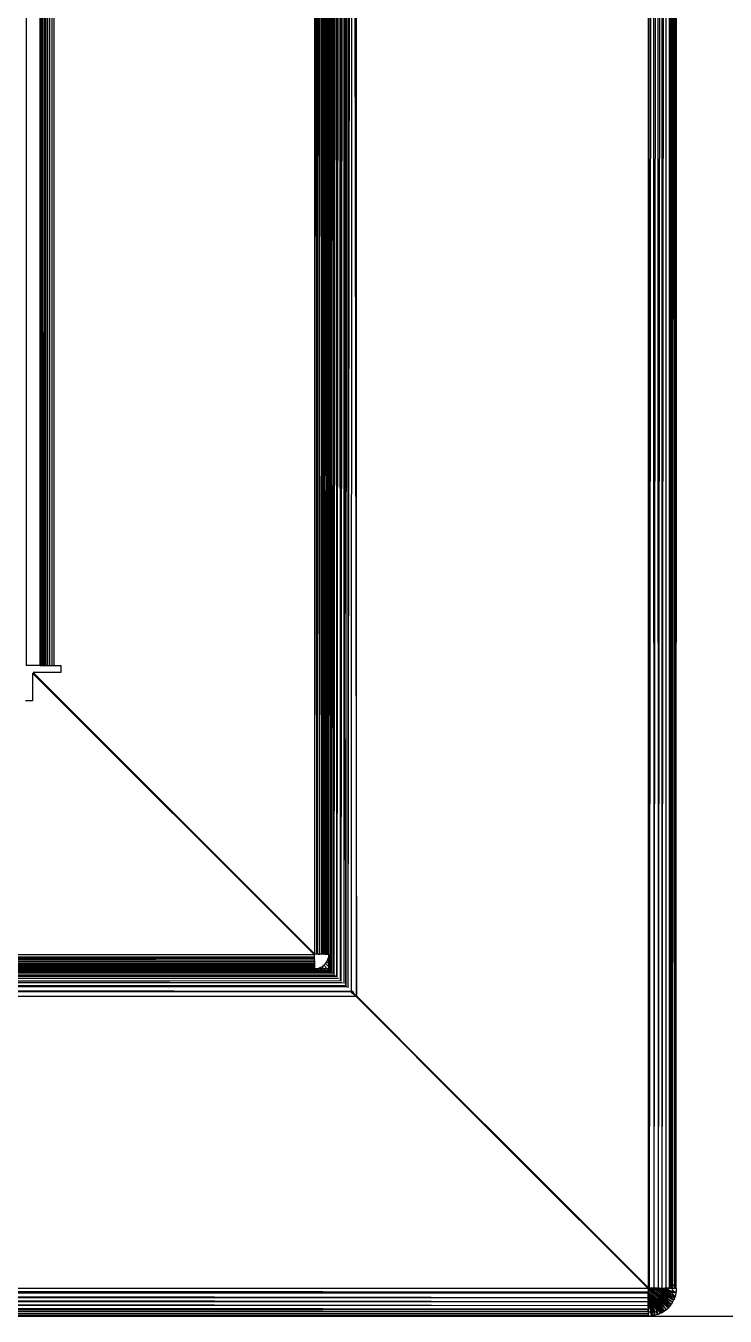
# Model space of a CAD drawing. Header units: inches. Extents: x 12 to 4609, y 5 to 3256.
# Drawn here: x 1597.1 to 1697.2, y 1641.8 to 1826.6 of the extents above; entities that cross this region are included whole.
import ezdxf

# ---------------------------------------------------------------- set-up
doc = ezdxf.new("R2010")
doc.units = ezdxf.units.IN
doc.header["$MEASUREMENT"] = 0

msp = doc.modelspace()

# ---------------------------------------------------------------- linework, layer by layer
for p, q in [((1597.09, 2141.81), (1597.09, 1734.98)), ((1599.12, 1734.98), (1599.09, 2141.81)), ((1599.19, 2141.81), (1599.19, 1734.98)), ((1640.58, 2141.81), (1640.36, 1693.62)), ((1640.58, 2141.81), (1640.57, 1691.34)), ((1640.82, 2141.81), (1640.57, 1691.34)), ((1640.82, 2141.81), (1640.66, 1691.34)), ((1640.82, 2141.81), (1640.7, 1691.3)), ((1640.82, 2141.81), (1640.83, 1691.07)), ((1641.15, 2141.81), (1640.83, 1691.07)), ((1641.15, 2141.81), (1641.06, 1690.94)), ((1641.16, 1690.85), (1641.15, 2141.81)), ((1641.56, 2141.81), (1641.16, 1690.85)), ((1641.56, 2141.81), (1641.53, 1690.48)), ((1641.56, 2141.81), (1641.56, 1690.45)), ((1642.03, 2141.81), (1641.56, 1690.45)), ((1642.03, 2141.81), (1641.6, 1690.4)), ((1642.03, 2141.81), (1642.04, 1689.96)), ((1642.57, 2141.81), (1642.04, 1689.96)), ((1642.57, 2141.81), (1642.16, 1689.84)), ((1642.57, 2141.81), (1642.58, 1689.43)), ((1643.15, 2141.81), (1642.58, 1689.43)), ((1643.15, 2141.81), (1642.84, 1689.16)), ((1642.92, 1689.08), (1643.15, 2141.81)), ((1643.15, 2141.81), (1643.15, 1688.85)), ((1643.76, 2141.81), (1643.15, 1688.85)), ((1643.76, 2141.81), (1643.63, 1688.36)), ((1643.76, 2141.81), (1644.38, 1687.69)), ((1644.38, 1687.69), (1644.38, 2141.81)), ((1599.3, 2139.81), (1599.27, 1734.98)), ((1599.3, 2139.81), (1599.31, 1734.98)), ((1599.46, 2139.81), (1599.47, 1734.98)), ((1599.68, 2139.81), (1599.68, 1734.98)), ((1599.85, 2139.81), (1599.85, 1734.98)), ((1599.91, 2139.81), (1599.91, 1734.98)), ((1600.18, 2139.81), (1600.18, 1734.98)), ((1600.47, 2139.81), (1600.47, 1734.98)), ((1600.78, 2139.81), (1600.78, 1734.98)), ((1601.09, 2139.81), (1601.09, 1734.98)), ((1638.43, 1693.65), (1638.43, 2137.81)), ((1638.43, 2137.81), (1638.68, 1693.65)), ((1638.75, 2137.81), (1638.68, 1693.65)), ((1638.75, 2137.81), (1638.77, 1693.64)), ((1639.07, 2137.81), (1638.83, 1785.29)), ((1639.09, 1693.64), (1639.07, 2137.81)), ((1639.09, 1693.64), (1639.37, 2137.81)), ((1639.37, 2137.81), (1639.37, 1693.63)), ((1639.37, 1693.63), (1639.65, 2137.81)), ((1640.25, 2137.81), (1640.26, 1736.37)), ((1686.21, 1645.86), (1686.21, 2137.81)), ((1686.36, 1645.86), (1686.21, 2137.81)), ((1686.36, 1645.86), (1686.87, 2137.81)), ((1687.03, 1645.86), (1686.87, 2137.81)), ((1687.03, 1645.86), (1687.51, 2137.81)), ((1687.51, 2137.81), (1687.59, 1645.85)), ((1688.12, 2137.81), (1687.59, 1645.85)), ((1688.19, 1645.84), (1688.12, 2137.81)), ((1688.19, 1645.84), (1688.67, 2137.81)), ((1688.67, 2137.81), (1688.67, 1645.84)), ((1689.16, 2137.81), (1689.35, 1645.83)), ((1689.16, 2137.81), (1689.16, 1645.83)), ((1689.56, 2137.81), (1689.35, 1645.83)), ((1689.56, 2137.81), (1689.55, 1646.44)), ((1689.63, 1646.35), (1689.56, 2137.81)), ((1689.63, 1646.35), (1689.88, 2137.81)), ((1689.88, 2137.81), (1689.87, 1646.12)), ((1690.03, 1645.96), (1689.88, 2137.81)), ((1690.03, 1645.96), (1690.09, 2137.81)), ((1690.09, 2137.81), (1690.14, 1645.85)), ((1690.09, 1645.91), (1690.09, 2137.81)), ((1690.2, 2137.81), (1690.14, 1645.85)), ((1690.19, 1645.8), (1690.2, 2137.81)), ((1639.59, 1693.63), (1639.64, 2081.26)), ((1639.64, 2081.26), (1639.67, 1693.62)), ((1639.9, 1693.63), (1639.89, 2010.43)), ((1640.34, 1949.65), (1640.26, 1736.37)), ((1640.36, 1693.62), (1640.34, 1949.65)), ((1639.9, 1693.63), (1640, 1929.12)), ((1640.1, 1861.16), (1640.09, 1693.63)), ((1639.74, 1843.69), (1639.67, 1693.62)), ((1639.76, 1693.63), (1639.74, 1843.69)), ((1640.36, 1693.62), (1640.38, 1830.12)), ((1640.09, 1693.63), (1640.14, 1826.47)), ((1640.14, 1826.47), (1640.14, 1826.72)), ((1640.26, 1736.37), (1640.14, 1826.47)), ((1638.79, 1819.86), (1638.83, 1785.29)), ((1640.32, 1805), (1640.31, 1702.24)), ((1638.83, 1785.29), (1638.77, 1693.64)), ((1640.26, 1736.37), (1640.27, 1693.63)), ((1599.12, 1734.98), (1597.09, 1734.98)), ((1598.02, 1733.91), (1598.02, 1729.91)), ((1638.35, 1693.58), (1598.02, 1733.91)), ((1602.09, 1733.98), (1598.09, 1733.98)), ((1598.09, 1733.98), (1638.43, 1693.65)), ((1599.12, 1734.98), (1599.19, 1734.98)), ((1599.19, 1734.98), (1599.27, 1734.98)), ((1599.27, 1734.98), (1599.31, 1734.98)), ((1599.31, 1734.98), (1599.47, 1734.98)), ((1599.47, 1734.98), (1599.68, 1734.98)), ((1599.68, 1734.98), (1599.85, 1734.98)), ((1599.85, 1734.98), (1599.91, 1734.98)), ((1599.91, 1734.98), (1600.18, 1734.98)), ((1600.18, 1734.98), (1600.47, 1734.98)), ((1600.47, 1734.98), (1600.78, 1734.98)), ((1600.78, 1734.98), (1601.09, 1734.98)), ((1601.09, 1734.98), (1602.09, 1734.98)), ((1602.09, 1734.98), (1602.09, 1733.98)), ((1598.02, 1729.91), (1597.02, 1729.91)), ((1640.32, 1693.63), (1640.31, 1702.24)), ((1194.19, 1693.58), (1638.35, 1693.58)), ((1194.19, 1693.58), (1638.36, 1693.28)), ((1194.19, 1693.58), (1638.36, 1693.25)), ((1638.36, 1692.92), (1194.19, 1692.92)), ((1492.82, 1692.71), (1638.37, 1692.61)), ((1496.67, 1693.25), (1638.36, 1693.1)), ((1496.67, 1693.25), (1638.36, 1693.25)), ((1638.36, 1692.92), (1506.44, 1692.73)), ((1638.38, 1692.65), (1506.44, 1692.73)), ((1523.18, 1693.05), (1638.36, 1693.1)), ((1638.36, 1692.98), (1523.18, 1693.05)), ((1570.69, 1692.97), (1638.36, 1692.98)), ((1638.36, 1692.92), (1570.69, 1692.97)), ((1638.35, 1693.58), (1638.36, 1693.28)), ((1638.36, 1693.28), (1638.36, 1693.25)), ((1638.36, 1693.25), (1638.36, 1693.1)), ((1638.36, 1693.1), (1638.36, 1692.98)), ((1638.36, 1692.98), (1638.36, 1692.92)), ((1638.36, 1692.92), (1638.37, 1692.86)), ((1638.36, 1692.92), (1638.36, 1692.83)), ((1638.37, 1692.86), (1638.36, 1692.83)), ((1638.36, 1692.83), (1638.36, 1692.79)), ((1638.36, 1692.79), (1638.38, 1692.65)), ((1638.37, 1692.61), (1638.38, 1692.65)), ((1638.68, 1693.65), (1638.43, 1693.65)), ((1638.77, 1693.64), (1638.68, 1693.65)), ((1638.92, 1693.64), (1638.77, 1693.64)), ((1638.92, 1693.64), (1639.09, 1693.64)), ((1639.16, 1693.63), (1639.09, 1693.64)), ((1639.37, 1693.63), (1639.16, 1693.63)), ((1639.59, 1693.63), (1639.37, 1693.63)), ((1639.67, 1693.62), (1639.59, 1693.63)), ((1639.72, 1693.63), (1639.67, 1693.62)), ((1639.76, 1693.63), (1639.72, 1693.63)), ((1639.9, 1693.63), (1639.76, 1693.63)), ((1639.95, 1693.61), (1639.9, 1693.63)), ((1640.09, 1693.6), (1639.95, 1693.61)), ((1640.09, 1693.63), (1640.09, 1693.6)), ((1640.22, 1693.6), (1640.09, 1693.6)), ((1640.16, 1692.57), (1640.31, 1692.89)), ((1640.27, 1693.63), (1640.22, 1693.6)), ((1640.27, 1693.6), (1640.22, 1693.6)), ((1640.27, 1693.63), (1640.27, 1693.6)), ((1640.31, 1693.6), (1640.27, 1693.6)), ((1640.36, 1693.62), (1640.31, 1693.6)), ((1640.37, 1693.6), (1640.31, 1693.6)), ((1640.31, 1692.89), (1640.38, 1693.16)), ((1640.31, 1692.89), (1640.38, 1692.81)), ((1640.36, 1693.62), (1640.32, 1693.63)), ((1640.37, 1693.6), (1640.36, 1693.62)), ((1640.37, 1693.6), (1640.38, 1693.16)), ((1640.38, 1693.16), (1640.38, 1692.81)), ((1640.38, 1692.81), (1640.38, 1692.35)), ((1194.19, 1691.08), (1641.33, 1690.67)), ((1244.21, 1692.36), (1638.39, 1692.37)), ((1638.37, 1692.11), (1244.21, 1692.36)), ((1246.03, 1691.75), (1638.38, 1691.76)), ((1638.39, 1691.07), (1280.72, 1691.08)), ((1280.72, 1691.08), (1638.39, 1690.95)), ((1328.02, 1691.86), (1638.38, 1691.76)), ((1638.37, 1691.92), (1364.03, 1691.91)), ((1365.71, 1692.53), (1638.39, 1692.37)), ((1370.54, 1692.3), (1638.37, 1692.34)), ((1381.64, 1691.36), (1638.38, 1691.34)), ((1381.64, 1691.36), (1638.43, 1691.3)), ((1638.38, 1691.73), (1395.25, 1691.7)), ((1427.98, 1692.62), (1638.37, 1692.61)), ((1433.86, 1692.01), (1638.37, 1691.92)), ((1638.37, 1692.28), (1445.79, 1692.28)), ((1638.38, 1691.68), (1475.75, 1691.68)), ((1606.09, 1691.64), (1475.75, 1691.68)), ((1638.38, 1691.55), (1482.37, 1691.49)), ((1638.4, 1692.07), (1490.55, 1692.08)), ((1638.37, 1692.11), (1510.88, 1692.11)), ((1513.95, 1691.16), (1638.39, 1691.17)), ((1638.39, 1691.07), (1513.95, 1691.16)), ((1542.5, 1691.56), (1638.38, 1691.55)), ((1567.65, 1691.59), (1606.09, 1691.64)), ((1638.38, 1691.59), (1567.65, 1691.59)), ((1638.37, 1692.28), (1605.72, 1692.24)), ((1611.37, 1691.65), (1606.09, 1691.64)), ((1638.38, 1691.68), (1611.37, 1691.65)), ((1638.38, 1691.64), (1611.37, 1691.65)), ((1638.37, 1692.61), (1638.38, 1692.42)), ((1638.38, 1692.42), (1638.37, 1692.4)), ((1638.37, 1692.4), (1638.37, 1692.34)), ((1638.37, 1692.34), (1638.39, 1692.37)), ((1638.37, 1692.34), (1638.37, 1692.28)), ((1638.37, 1692.28), (1638.37, 1692.11)), ((1638.37, 1692.11), (1638.4, 1692.07)), ((1638.4, 1692.07), (1638.37, 1691.92)), ((1638.37, 1691.92), (1638.38, 1691.76)), ((1638.37, 1691.92), (1638.4, 1691.92)), ((1638.38, 1692.42), (1638.39, 1692.37)), ((1638.41, 1691.79), (1638.38, 1691.73)), ((1638.41, 1691.79), (1638.38, 1691.76)), ((1638.38, 1691.76), (1638.38, 1691.73)), ((1638.38, 1691.76), (1638.41, 1691.76)), ((1638.41, 1691.76), (1638.38, 1691.73)), ((1638.38, 1691.73), (1638.38, 1691.68)), ((1638.41, 1691.7), (1638.38, 1691.64)), ((1638.38, 1691.68), (1638.38, 1691.64)), ((1638.38, 1691.64), (1638.38, 1691.59)), ((1638.42, 1691.64), (1638.38, 1691.64)), ((1638.38, 1691.64), (1638.39, 1691.62)), ((1638.38, 1691.59), (1638.38, 1691.55)), ((1638.43, 1691.59), (1638.38, 1691.59)), ((1638.38, 1691.55), (1638.38, 1691.34)), ((1638.43, 1691.55), (1638.38, 1691.55)), ((1638.38, 1691.34), (1638.43, 1691.34)), ((1638.39, 1691.17), (1638.38, 1691.34)), ((1638.39, 1691.62), (1638.42, 1691.64)), ((1638.39, 1691.17), (1638.39, 1691.07)), ((1638.39, 1691.07), (1638.39, 1690.95)), ((1638.43, 1691.07), (1638.39, 1691.07)), ((1638.43, 1690.95), (1638.39, 1690.95)), ((1638.4, 1692.07), (1638.4, 1691.92)), ((1638.4, 1691.92), (1638.41, 1691.79)), ((1638.41, 1691.79), (1638.41, 1691.76)), ((1638.41, 1691.76), (1638.41, 1691.7)), ((1638.41, 1691.7), (1638.42, 1691.64)), ((1638.42, 1691.64), (1638.43, 1691.59)), ((1638.42, 1691.64), (1638.77, 1691.62)), ((1638.43, 1691.59), (1638.77, 1691.62)), ((1638.46, 1691.55), (1638.43, 1691.59)), ((1638.43, 1691.55), (1638.43, 1691.59)), ((1638.43, 1691.34), (1638.43, 1691.55)), ((1638.46, 1691.55), (1638.43, 1691.55)), ((1638.43, 1691.3), (1638.43, 1691.34)), ((1638.43, 1691.34), (1638.67, 1691.34)), ((1638.43, 1691.07), (1638.43, 1691.3)), ((1638.43, 1691.3), (1638.71, 1691.3)), ((1638.43, 1690.95), (1638.43, 1691.07)), ((1638.94, 1691.07), (1638.43, 1691.07)), ((1639.07, 1690.95), (1638.43, 1690.95)), ((1638.67, 1691.34), (1638.46, 1691.55)), ((1638.84, 1691.55), (1638.46, 1691.55)), ((1638.71, 1691.3), (1638.67, 1691.34)), ((1638.67, 1691.34), (1639.05, 1691.34)), ((1638.94, 1691.07), (1638.71, 1691.3)), ((1638.71, 1691.3), (1639.08, 1691.3)), ((1638.77, 1691.62), (1639.11, 1691.7)), ((1638.77, 1691.62), (1638.84, 1691.55)), ((1638.77, 1691.62), (1639.19, 1691.62)), ((1638.84, 1691.55), (1639.05, 1691.34)), ((1639.26, 1691.55), (1638.84, 1691.55)), ((1639.07, 1690.95), (1638.94, 1691.07)), ((1639.32, 1691.07), (1638.94, 1691.07)), ((1639.05, 1691.34), (1639.08, 1691.3)), ((1639.05, 1691.34), (1639.47, 1691.34)), ((1639.44, 1690.95), (1639.07, 1690.95)), ((1639.08, 1691.3), (1639.32, 1691.07)), ((1639.08, 1691.3), (1639.51, 1691.3)), ((1639.11, 1691.7), (1639.42, 1691.85)), ((1639.11, 1691.7), (1639.19, 1691.62)), ((1639.19, 1691.62), (1639.26, 1691.55)), ((1639.19, 1691.62), (1639.65, 1691.62)), ((1639.26, 1691.55), (1639.47, 1691.34)), ((1639.73, 1691.55), (1639.26, 1691.55)), ((1639.32, 1691.07), (1639.44, 1690.95)), ((1639.74, 1691.07), (1639.32, 1691.07)), ((1639.42, 1691.85), (1639.71, 1692.05)), ((1639.42, 1691.85), (1639.65, 1691.62)), ((1639.86, 1690.95), (1639.44, 1690.95)), ((1639.47, 1691.34), (1639.51, 1691.3)), ((1639.47, 1691.34), (1639.93, 1691.34)), ((1639.51, 1691.3), (1639.74, 1691.07)), ((1639.51, 1691.3), (1639.97, 1691.3)), ((1639.65, 1691.62), (1639.73, 1691.55)), ((1639.65, 1691.62), (1640.14, 1691.62)), ((1639.71, 1692.05), (1639.96, 1692.29)), ((1640.14, 1691.62), (1639.71, 1692.05)), ((1639.73, 1691.55), (1639.93, 1691.34)), ((1640.21, 1691.55), (1639.73, 1691.55)), ((1639.74, 1691.07), (1639.86, 1690.95)), ((1640.2, 1691.07), (1639.74, 1691.07)), ((1640.33, 1690.94), (1639.86, 1690.95)), ((1639.93, 1691.34), (1639.97, 1691.3)), ((1639.93, 1691.34), (1640.32, 1691.34)), ((1639.96, 1692.29), (1640.16, 1692.57)), ((1639.96, 1692.29), (1640.38, 1691.86)), ((1639.97, 1691.3), (1640.2, 1691.07)), ((1639.97, 1691.3), (1640.32, 1691.3)), ((1640.21, 1691.55), (1640.14, 1691.62)), ((1640.14, 1691.62), (1640.31, 1691.62)), ((1640.16, 1692.57), (1640.38, 1692.35)), ((1640.2, 1691.07), (1640.33, 1690.94)), ((1640.32, 1691.07), (1640.2, 1691.07)), ((1640.32, 1691.44), (1640.21, 1691.55)), ((1640.31, 1691.55), (1640.21, 1691.55)), ((1640.4, 1691.61), (1640.31, 1691.62)), ((1640.31, 1691.62), (1640.31, 1691.55)), ((1640.31, 1691.55), (1640.32, 1691.44)), ((1640.4, 1691.55), (1640.31, 1691.55)), ((1640.32, 1691.44), (1640.32, 1691.34)), ((1640.42, 1691.34), (1640.32, 1691.44)), ((1640.32, 1691.34), (1640.32, 1691.3)), ((1640.32, 1691.3), (1640.42, 1691.34)), ((1640.32, 1691.34), (1640.42, 1691.34)), ((1640.32, 1691.3), (1640.32, 1691.07)), ((1640.32, 1691.07), (1640.33, 1690.94)), ((1640.52, 1691.07), (1640.32, 1691.07)), ((1640.46, 1690.94), (1640.33, 1690.94)), ((1640.38, 1692.35), (1640.38, 1691.86)), ((1640.38, 1691.86), (1640.38, 1691.69)), ((1640.38, 1691.69), (1640.4, 1691.61)), ((1640.4, 1691.61), (1640.4, 1691.55)), ((1640.4, 1691.55), (1640.42, 1691.34)), ((1640.46, 1691.55), (1640.4, 1691.55)), ((1640.42, 1691.34), (1640.44, 1691.32)), ((1640.44, 1691.32), (1640.57, 1691.34)), ((1640.44, 1691.32), (1640.57, 1691.3)), ((1640.45, 1691.23), (1640.44, 1691.32)), ((1640.45, 1691.23), (1640.52, 1691.07)), ((1640.52, 1691.07), (1640.46, 1690.94)), ((1640.57, 1690.94), (1640.46, 1690.94)), ((1640.52, 1691.07), (1640.57, 1690.94)), ((1640.57, 1691.07), (1640.52, 1691.07)), ((1640.57, 1691.34), (1640.57, 1691.3)), ((1640.57, 1691.34), (1640.66, 1691.34)), ((1640.57, 1691.3), (1640.57, 1691.07)), ((1640.57, 1691.3), (1640.65, 1691.3)), ((1640.57, 1691.07), (1640.57, 1690.94)), ((1640.65, 1691.07), (1640.57, 1691.07)), ((1640.65, 1690.94), (1640.57, 1690.94)), ((1640.66, 1691.34), (1640.65, 1691.3)), ((1640.65, 1691.3), (1640.65, 1691.07)), ((1640.65, 1691.3), (1640.7, 1691.3)), ((1640.65, 1691.07), (1640.65, 1690.94)), ((1640.69, 1691.07), (1640.65, 1691.07)), ((1640.69, 1690.94), (1640.65, 1690.94)), ((1640.7, 1691.3), (1640.69, 1691.07)), ((1640.69, 1691.07), (1640.69, 1690.94)), ((1640.83, 1691.07), (1640.69, 1691.07)), ((1640.83, 1690.94), (1640.69, 1690.94)), ((1640.83, 1691.07), (1640.83, 1690.94)), ((1640.91, 1691.07), (1640.83, 1691.07)), ((1641.06, 1690.94), (1640.83, 1690.94)), ((1641.6, 1690.4), (1190.19, 1690.68)), ((1190.19, 1690.68), (1641.53, 1690.48)), ((1190.19, 1690.68), (1641.33, 1690.67)), ((1641.82, 1690.18), (1190.19, 1690.68)), ((1641.82, 1690.18), (1190.19, 1690.19)), ((1190.19, 1690.19), (1642.39, 1689.61)), ((1190.19, 1690.19), (1642.16, 1689.84)), ((1190.19, 1689.62), (1642.84, 1689.16)), ((1190.19, 1689.62), (1642.39, 1689.61)), ((1643.02, 1688.99), (1190.19, 1689.62)), ((1642.92, 1689.08), (1190.19, 1689.62)), ((1643.02, 1688.99), (1190.19, 1688.99)), ((1190.19, 1688.99), (1643.63, 1688.31)), ((1190.19, 1688.99), (1643.63, 1688.36)), ((1642.16, 1689.84), (1642.19, 1689.82)), ((1642.92, 1689.08), (1642.94, 1689.07)), ((1190.19, 1688.31), (1644.31, 1687.62)), ((1190.19, 1688.31), (1643.63, 1688.31)), ((1190.19, 1687.62), (1644.31, 1687.62)), ((1643.63, 1688.36), (1643.69, 1688.34)), ((1643.63, 1688.36), (1643.63, 1688.31)), ((1643.63, 1688.31), (1643.72, 1688.31)), ((1643.63, 1688.31), (1643.63, 1688.17)), ((1643.63, 1688.17), (1643.76, 1688.09)), ((1643.69, 1688.34), (1643.85, 1688.34)), ((1643.72, 1688.31), (1643.87, 1688.31)), ((1643.76, 1688.09), (1644.17, 1687.84)), ((1643.87, 1688.31), (1643.85, 1688.34)), ((1644.17, 1687.84), (1643.87, 1688.31)), ((1644.21, 1687.8), (1644.17, 1687.84)), ((1644.19, 1687.82), (1644.21, 1687.8)), ((1644.31, 1687.62), (1644.21, 1687.8)), ((1644.21, 1687.8), (1644.38, 1687.69)), ((1644.31, 1687.62), (1661.65, 1670.28)), ((1656.93, 1675.15), (1644.38, 1687.69)), ((1664.68, 1667.31), (1656.93, 1675.15)), ((1668.61, 1663.47), (1656.93, 1675.15)), ((1664.68, 1667.31), (1661.65, 1670.28)), ((1661.65, 1670.28), (1670.67, 1661.26)), ((1668.61, 1663.47), (1664.68, 1667.31)), ((1670.67, 1661.26), (1664.68, 1667.31)), ((1673.88, 1658.19), (1668.61, 1663.47)), ((1670.67, 1661.26), (1682.11, 1649.82)), ((1673.88, 1658.19), (1687.63, 1644.38)), ((1686.21, 1645.86), (1673.88, 1658.19)), ((1687.63, 1644.38), (1682.11, 1649.82)), ((1682.11, 1649.82), (1686.14, 1645.79)), ((1689.55, 1646.44), (1689.55, 1645.82)), ((1689.63, 1646.35), (1689.55, 1646.44)), ((1686.14, 1645.79), (1194.19, 1645.79)), ((1194.19, 1645.79), (1686.14, 1645.28)), ((1194.19, 1645.13), (1686.14, 1645.28)), ((1686.15, 1645.1), (1194.19, 1645.13)), ((1194.19, 1645.13), (1686.15, 1644.49)), ((1686.14, 1645.62), (1686.14, 1645.79)), ((1687.5, 1644.26), (1686.14, 1645.62)), ((1686.14, 1645.62), (1686.14, 1645.54)), ((1686.14, 1645.54), (1686.15, 1645.45)), ((1686.15, 1645.36), (1686.14, 1645.28)), ((1686.15, 1645.1), (1686.14, 1645.28)), ((1686.15, 1645.45), (1686.15, 1645.36)), ((1686.15, 1645.36), (1687.36, 1644.16)), ((1687.21, 1644.06), (1686.15, 1645.1)), ((1686.15, 1645.06), (1686.15, 1645.1)), ((1686.15, 1645.01), (1686.15, 1645.06)), ((1686.15, 1644.9), (1686.15, 1645.01)), ((1686.15, 1644.9), (1687.06, 1643.98)), ((1686.15, 1644.85), (1686.15, 1644.9)), ((1686.15, 1644.8), (1686.15, 1644.85)), ((1686.15, 1644.85), (1687.06, 1643.98)), ((1686.15, 1644.77), (1686.15, 1644.8)), ((1686.15, 1644.66), (1686.15, 1644.77)), ((1686.17, 1644.63), (1686.15, 1644.66)), ((1686.17, 1644.55), (1686.17, 1644.63)), ((1686.9, 1643.92), (1686.17, 1644.63)), ((1686.21, 1645.86), (1686.29, 1645.86)), ((1686.29, 1645.86), (1686.36, 1645.86)), ((1686.4, 1645.86), (1686.36, 1645.86)), ((1687.74, 1644.51), (1686.4, 1645.86)), ((1686.4, 1645.86), (1686.54, 1645.86)), ((1686.54, 1645.86), (1686.58, 1645.86)), ((1686.58, 1645.86), (1686.64, 1645.86)), ((1687.47, 1645.02), (1686.58, 1645.86)), ((1686.64, 1645.86), (1687.47, 1645.02)), ((1686.64, 1645.86), (1686.73, 1645.86)), ((1686.73, 1645.86), (1686.86, 1645.86)), ((1686.86, 1645.86), (1686.9, 1645.85)), ((1686.9, 1645.85), (1687.03, 1645.86)), ((1686.9, 1645.85), (1687.94, 1644.79)), ((1687.03, 1645.86), (1687.1, 1645.86)), ((1687.1, 1645.86), (1687.15, 1645.85)), ((1688.02, 1644.95), (1687.1, 1645.86)), ((1687.15, 1645.85), (1687.19, 1645.85)), ((1688.02, 1644.95), (1687.15, 1645.85)), ((1687.19, 1645.85), (1687.22, 1645.85)), ((1687.19, 1645.85), (1687.25, 1645.85)), ((1687.22, 1645.85), (1687.25, 1645.85)), ((1687.25, 1645.85), (1687.28, 1645.85)), ((1687.25, 1645.85), (1688.04, 1645)), ((1687.28, 1645.85), (1687.34, 1645.85)), ((1687.34, 1645.85), (1688.09, 1645.11)), ((1687.34, 1645.85), (1687.44, 1645.84)), ((1687.44, 1645.84), (1687.51, 1645.85)), ((1687.47, 1645.02), (1687.85, 1644.65)), ((1687.51, 1645.85), (1687.59, 1645.85)), ((1687.59, 1645.85), (1687.62, 1645.84)), ((1687.59, 1645.85), (1687.66, 1645.84)), ((1687.62, 1645.84), (1687.68, 1645.83)), ((1687.62, 1645.84), (1687.66, 1645.84)), ((1687.66, 1645.84), (1687.68, 1645.83)), ((1687.68, 1645.83), (1687.73, 1645.84)), ((1687.68, 1645.83), (1688.15, 1645.32)), ((1688.14, 1645.27), (1687.68, 1645.83)), ((1687.73, 1645.84), (1687.77, 1645.85)), ((1687.73, 1645.84), (1687.8, 1645.85)), ((1687.82, 1644.61), (1687.74, 1644.51)), ((1687.8, 1645.85), (1687.77, 1645.85)), ((1687.77, 1645.85), (1687.83, 1645.84)), ((1687.8, 1645.85), (1687.83, 1645.84)), ((1687.85, 1644.65), (1687.82, 1644.61)), ((1687.98, 1644.49), (1687.82, 1644.61)), ((1687.83, 1645.84), (1687.89, 1645.82)), ((1688.17, 1645.45), (1687.83, 1645.84)), ((1687.94, 1644.79), (1687.85, 1644.65)), ((1689.42, 1643.43), (1687.85, 1644.65)), ((1687.85, 1644.65), (1687.98, 1644.49)), ((1689.45, 1643.53), (1687.85, 1644.65)), ((1687.89, 1645.82), (1687.92, 1645.82)), ((1687.92, 1645.82), (1687.99, 1645.82)), ((1688.02, 1644.95), (1687.94, 1644.79)), ((1689.45, 1643.53), (1687.94, 1644.79)), ((1688.5, 1644.47), (1687.94, 1644.79)), ((1687.97, 1645.84), (1687.99, 1645.82)), ((1687.99, 1645.82), (1688.2, 1645.62)), ((1687.99, 1645.82), (1688.04, 1645.82)), ((1688.04, 1645), (1688.02, 1644.95)), ((1688.07, 1644.92), (1688.02, 1644.95)), ((1688.04, 1645.82), (1688.12, 1645.84)), ((1688.04, 1645.82), (1688.12, 1645.81)), ((1688.09, 1645.11), (1688.04, 1645)), ((1688.89, 1644.57), (1688.04, 1645)), ((1688.79, 1644.68), (1688.04, 1645)), ((1688.11, 1644.88), (1688.07, 1644.92)), ((1688.12, 1645.22), (1688.09, 1645.11)), ((1688.63, 1644.83), (1688.09, 1645.11)), ((1688.52, 1644.95), (1688.09, 1645.11)), ((1689.66, 1643.8), (1688.11, 1644.88)), ((1688.5, 1644.47), (1688.11, 1644.88)), ((1688.96, 1644.51), (1688.11, 1644.88)), ((1688.12, 1645.84), (1688.19, 1645.84)), ((1688.12, 1645.81), (1688.18, 1645.8)), ((1688.14, 1645.27), (1688.12, 1645.22)), ((1688.3, 1645.16), (1688.12, 1645.22)), ((1688.15, 1645.32), (1688.14, 1645.27)), ((1688.22, 1645.25), (1688.14, 1645.27)), ((1688.15, 1645.84), (1688.2, 1645.79)), ((1688.17, 1645.45), (1688.15, 1645.32)), ((1688.15, 1645.32), (1688.22, 1645.25)), ((1688.2, 1645.62), (1688.17, 1645.45)), ((1688.17, 1645.45), (1688.66, 1645.41)), ((1688.97, 1645.1), (1688.17, 1645.45)), ((1688.72, 1645.35), (1688.17, 1645.45)), ((1688.18, 1645.8), (1688.2, 1645.79)), ((1688.19, 1645.84), (1688.25, 1645.84)), ((1688.2, 1645.79), (1688.19, 1645.84)), ((1688.2, 1645.79), (1688.25, 1645.84)), ((1688.2, 1645.79), (1688.2, 1645.62)), ((1688.27, 1645.79), (1688.2, 1645.79)), ((1688.2, 1645.62), (1688.5, 1645.57)), ((1688.22, 1645.84), (1688.27, 1645.79)), ((1689.13, 1644.95), (1688.22, 1645.25)), ((1688.22, 1645.25), (1688.3, 1645.16)), ((1688.25, 1645.84), (1688.52, 1645.84)), ((1688.29, 1645.77), (1688.27, 1645.79)), ((1688.56, 1645.8), (1688.29, 1645.77)), ((1688.29, 1645.77), (1688.5, 1645.57)), ((1688.29, 1645.77), (1688.69, 1645.67)), ((1688.35, 1645.12), (1688.3, 1645.16)), ((1689.17, 1644.9), (1688.3, 1645.16)), ((1689.42, 1644.66), (1688.35, 1645.12)), ((1688.35, 1645.12), (1688.52, 1644.95)), ((1688.5, 1645.57), (1688.86, 1645.51)), ((1688.5, 1645.57), (1688.66, 1645.41)), ((1688.52, 1645.84), (1688.54, 1645.84)), ((1688.52, 1645.84), (1688.56, 1645.8)), ((1689.47, 1644.6), (1688.52, 1644.95)), ((1688.54, 1645.84), (1688.67, 1645.84)), ((1688.54, 1645.84), (1688.56, 1645.8)), ((1688.59, 1645.8), (1688.56, 1645.8)), ((1688.88, 1645.8), (1688.59, 1645.8)), ((1688.59, 1645.8), (1688.69, 1645.67)), ((1688.63, 1644.83), (1688.79, 1644.68)), ((1689.87, 1644.22), (1688.63, 1644.83)), ((1688.66, 1645.41), (1688.98, 1645.38)), ((1688.66, 1645.41), (1688.72, 1645.35)), ((1688.67, 1645.84), (1688.78, 1645.83)), ((1688.69, 1645.67), (1688.73, 1645.66)), ((1689.08, 1645.29), (1688.72, 1645.35)), ((1688.72, 1645.35), (1688.97, 1645.1)), ((1688.73, 1645.66), (1688.86, 1645.51)), ((1688.73, 1645.66), (1689.12, 1645.55)), ((1688.78, 1645.83), (1688.85, 1645.83)), ((1689.87, 1644.22), (1688.79, 1644.68)), ((1688.79, 1644.68), (1688.89, 1644.57)), ((1688.85, 1645.83), (1688.92, 1645.83)), ((1688.85, 1645.83), (1688.88, 1645.8)), ((1688.86, 1645.51), (1688.88, 1645.5)), ((1688.88, 1645.8), (1688.92, 1645.83)), ((1688.88, 1645.8), (1689.12, 1645.55)), ((1689.44, 1645.8), (1688.88, 1645.8)), ((1688.88, 1645.5), (1688.98, 1645.38)), ((1688.88, 1645.5), (1689.23, 1645.44)), ((1688.92, 1645.83), (1688.95, 1645.83)), ((1688.95, 1645.83), (1688.99, 1645.83)), ((1689.5, 1644.87), (1688.97, 1645.1)), ((1688.97, 1645.1), (1689.13, 1644.95)), ((1688.98, 1645.38), (1689.08, 1645.29)), ((1688.98, 1645.38), (1689.32, 1645.35)), ((1688.99, 1645.83), (1689.03, 1645.83)), ((1689.03, 1645.83), (1689.07, 1645.83)), ((1689.16, 1645.83), (1689.07, 1645.83)), ((1689.08, 1645.29), (1689.5, 1644.87)), ((1689.45, 1645.22), (1689.08, 1645.29)), ((1689.12, 1645.55), (1689.23, 1645.44)), ((1689.12, 1645.55), (1689.88, 1645.36)), ((1689.13, 1644.95), (1689.17, 1644.9)), ((1689.58, 1644.8), (1689.13, 1644.95)), ((1689.16, 1645.83), (1689.3, 1645.83)), ((1689.58, 1644.8), (1689.17, 1644.9)), ((1689.17, 1644.9), (1689.42, 1644.66)), ((1689.23, 1645.44), (1689.32, 1645.35)), ((1689.23, 1645.44), (1689.88, 1645.36)), ((1689.3, 1645.83), (1689.35, 1645.83)), ((1689.32, 1645.35), (1689.45, 1645.22)), ((1689.32, 1645.35), (1689.91, 1645.33)), ((1689.35, 1645.83), (1689.41, 1645.82)), ((1689.41, 1645.82), (1689.55, 1645.82)), ((1689.41, 1645.82), (1689.44, 1645.8)), ((1689.95, 1644.43), (1689.42, 1644.66)), ((1689.42, 1644.66), (1689.47, 1644.6)), ((1689.55, 1645.82), (1689.44, 1645.8)), ((1689.44, 1645.8), (1689.88, 1645.36)), ((1689.45, 1645.22), (1690.01, 1644.65)), ((1690.13, 1645.1), (1689.45, 1645.22)), ((1689.95, 1644.43), (1689.47, 1644.6)), ((1690.01, 1644.65), (1689.5, 1644.87)), ((1689.5, 1644.87), (1689.58, 1644.8)), ((1689.55, 1645.82), (1689.63, 1645.82)), ((1689.6, 1644.78), (1689.58, 1644.8)), ((1690.01, 1644.65), (1689.6, 1644.78)), ((1689.6, 1644.78), (1689.95, 1644.43)), ((1689.63, 1645.82), (1689.63, 1646.35)), ((1689.87, 1646.12), (1689.63, 1646.35)), ((1689.63, 1645.82), (1689.87, 1645.82)), ((1689.87, 1646.12), (1689.87, 1645.82)), ((1690.03, 1645.96), (1689.87, 1646.12)), ((1689.87, 1645.82), (1690.03, 1645.81)), ((1689.88, 1645.36), (1689.91, 1645.33)), ((1689.91, 1645.33), (1689.93, 1645.3)), ((1689.93, 1645.3), (1690.13, 1645.1)), ((1689.93, 1645.3), (1690.15, 1645.29)), ((1690.01, 1644.65), (1689.95, 1644.43)), ((1690.13, 1645.1), (1690.01, 1644.65)), ((1690.03, 1645.81), (1690.03, 1645.96)), ((1690.09, 1645.91), (1690.03, 1645.96)), ((1690.03, 1645.81), (1690.09, 1645.81)), ((1690.09, 1645.81), (1690.09, 1645.91)), ((1690.14, 1645.85), (1690.09, 1645.91)), ((1690.09, 1645.81), (1690.14, 1645.8)), ((1690.15, 1645.29), (1690.13, 1645.1)), ((1690.14, 1645.85), (1690.14, 1645.8)), ((1690.19, 1645.8), (1690.14, 1645.85)), ((1690.14, 1645.8), (1690.19, 1645.8)), ((1690.19, 1645.8), (1690.15, 1645.29)), ((1194.19, 1644.49), (1686.15, 1644.49)), ((1194.19, 1644.49), (1686.15, 1644.46)), ((1686.16, 1643.87), (1194.19, 1644.49)), ((1686.16, 1643.87), (1194.19, 1643.89)), ((1686.17, 1643.31), (1194.19, 1643.89)), ((1686.17, 1643.31), (1194.19, 1643.33)), ((1194.19, 1643.33), (1686.17, 1642.84)), ((1194.19, 1642.84), (1686.17, 1642.84)), ((1194.19, 1642.84), (1686.18, 1642.74)), ((1686.18, 1642.44), (1194.19, 1642.84)), ((1686.15, 1644.49), (1686.17, 1644.55)), ((1686.15, 1644.46), (1686.15, 1644.49)), ((1686.17, 1644.43), (1686.15, 1644.49)), ((1686.17, 1644.43), (1686.15, 1644.46)), ((1686.15, 1644.39), (1686.15, 1644.46)), ((1686.15, 1644.39), (1686.17, 1644.43)), ((1686.15, 1644.39), (1686.67, 1643.85)), ((1686.15, 1644.32), (1686.15, 1644.39)), ((1686.18, 1644.26), (1686.15, 1644.32)), ((1686.16, 1644.24), (1686.18, 1644.26)), ((1686.16, 1644.24), (1686.18, 1644.22)), ((1686.18, 1644.12), (1686.16, 1644.06)), ((1686.16, 1644.06), (1686.16, 1644.04)), ((1686.16, 1644.04), (1686.19, 1643.98)), ((1686.16, 1643.98), (1686.16, 1644.04)), ((1686.19, 1643.98), (1686.16, 1643.98)), ((1686.16, 1643.9), (1686.19, 1643.98)), ((1686.16, 1643.9), (1686.16, 1643.98)), ((1686.16, 1643.9), (1686.19, 1643.9)), ((1686.16, 1643.87), (1686.16, 1643.9)), ((1686.16, 1643.87), (1686.2, 1643.84)), ((1686.16, 1643.8), (1686.16, 1643.87)), ((1686.16, 1643.84), (1686.16, 1643.87)), ((1686.16, 1643.84), (1686.2, 1643.84)), ((1686.21, 1643.8), (1686.16, 1643.84)), ((1686.16, 1643.8), (1686.21, 1643.8)), ((1686.17, 1643.51), (1686.16, 1643.8)), ((1686.73, 1643.87), (1686.17, 1644.43)), ((1686.21, 1643.8), (1686.17, 1643.51)), ((1686.17, 1643.46), (1686.17, 1643.51)), ((1686.19, 1643.44), (1686.17, 1643.46)), ((1686.47, 1643.16), (1686.17, 1643.46)), ((1686.17, 1643.36), (1686.19, 1643.44)), ((1686.17, 1643.31), (1686.17, 1643.36)), ((1686.17, 1643.1), (1686.17, 1643.31)), ((1686.17, 1643.07), (1686.17, 1643.1)), ((1686.2, 1642.94), (1686.17, 1643.07)), ((1686.17, 1642.84), (1686.2, 1642.94)), ((1686.18, 1642.74), (1686.17, 1642.84)), ((1686.18, 1644.26), (1686.67, 1643.85)), ((1686.18, 1644.22), (1686.56, 1643.83)), ((1686.18, 1644.12), (1686.18, 1644.22)), ((1686.19, 1643.98), (1686.18, 1644.12)), ((1686.19, 1643.9), (1686.19, 1643.98)), ((1686.19, 1643.98), (1686.38, 1643.81)), ((1686.2, 1643.84), (1686.19, 1643.9)), ((1686.21, 1643.8), (1686.2, 1643.84)), ((1686.38, 1643.81), (1686.21, 1643.8)), ((1686.21, 1642.56), (1686.38, 1643.81)), ((1686.41, 1643.81), (1686.38, 1643.81)), ((1686.47, 1643.16), (1686.38, 1643.81)), ((1686.56, 1643.83), (1686.41, 1643.81)), ((1686.41, 1643.81), (1686.57, 1643.66)), ((1686.47, 1643.16), (1686.59, 1643.04)), ((1686.6, 1642.17), (1686.47, 1643.16)), ((1686.67, 1643.85), (1686.56, 1643.83)), ((1686.57, 1643.66), (1686.56, 1643.83)), ((1686.9, 1641.87), (1686.57, 1643.66)), ((1686.59, 1643.04), (1686.57, 1643.66)), ((1686.63, 1642.14), (1686.59, 1643.04)), ((1686.73, 1643.87), (1686.67, 1643.85)), ((1686.71, 1643.51), (1686.67, 1643.85)), ((1686.77, 1643.46), (1686.67, 1643.85)), ((1686.67, 1643.85), (1686.74, 1643.8)), ((1686.79, 1642.84), (1686.71, 1643.51)), ((1686.71, 1643.51), (1686.77, 1643.46)), ((1686.9, 1643.92), (1686.73, 1643.87)), ((1686.74, 1643.8), (1686.73, 1643.87)), ((1686.75, 1643.77), (1686.74, 1643.8)), ((1686.83, 1643.4), (1686.75, 1643.77)), ((1686.75, 1643.77), (1686.93, 1643.61)), ((1686.95, 1642.67), (1686.77, 1643.46)), ((1686.77, 1643.46), (1686.83, 1643.4)), ((1686.79, 1642.84), (1686.95, 1642.67)), ((1686.9, 1641.87), (1686.79, 1642.84)), ((1686.95, 1642.67), (1686.83, 1643.4)), ((1686.83, 1643.4), (1686.97, 1643.25)), ((1687.06, 1643.98), (1686.9, 1643.92)), ((1687.05, 1643.49), (1686.9, 1643.92)), ((1686.93, 1643.61), (1686.9, 1643.92)), ((1686.94, 1643.59), (1686.93, 1643.61)), ((1686.97, 1643.25), (1686.94, 1643.59)), ((1686.94, 1643.59), (1687.05, 1643.49)), ((1687.05, 1642.57), (1686.97, 1643.25)), ((1686.97, 1643.25), (1687.23, 1643)), ((1687.06, 1643.46), (1687.05, 1643.49)), ((1687.11, 1644.01), (1687.06, 1643.98)), ((1687.07, 1643.94), (1687.06, 1643.98)), ((1687.23, 1643), (1687.06, 1643.46)), ((1687.06, 1643.46), (1687.24, 1643.31)), ((1687.24, 1643.31), (1687.07, 1643.94)), ((1687.49, 1643.06), (1687.07, 1643.94)), ((1687.07, 1643.94), (1687.18, 1643.86)), ((1687.21, 1644.06), (1687.11, 1644.01)), ((1687.18, 1643.86), (1687.11, 1644.01)), ((1687.19, 1643.82), (1687.18, 1643.86)), ((1687.22, 1643.79), (1687.19, 1643.82)), ((1687.31, 1644.13), (1687.21, 1644.06)), ((1687.54, 1643.5), (1687.21, 1644.06)), ((1687.39, 1643.64), (1687.21, 1644.06)), ((1687.71, 1642.83), (1687.22, 1643.79)), ((1687.55, 1642.98), (1687.22, 1643.79)), ((1687.22, 1643.79), (1687.39, 1643.64)), ((1687.58, 1642.05), (1687.23, 1643)), ((1687.23, 1643), (1687.35, 1642.88)), ((1687.25, 1643.28), (1687.24, 1643.31)), ((1687.35, 1642.88), (1687.25, 1643.28)), ((1687.25, 1643.28), (1687.49, 1643.06)), ((1687.36, 1644.16), (1687.31, 1644.13)), ((1687.72, 1643.32), (1687.31, 1644.13)), ((1688.1, 1642.92), (1687.31, 1644.13)), ((1687.58, 1642.05), (1687.35, 1642.88)), ((1687.35, 1642.88), (1687.75, 1642.49)), ((1687.5, 1644.26), (1687.36, 1644.16)), ((1688.5, 1642.53), (1687.36, 1644.16)), ((1688.1, 1642.92), (1687.36, 1644.16)), ((1687.41, 1643.6), (1687.39, 1643.64)), ((1687.78, 1642.76), (1687.41, 1643.6)), ((1687.41, 1643.6), (1687.54, 1643.5)), ((1687.5, 1643.03), (1687.49, 1643.06)), ((1687.63, 1644.38), (1687.5, 1644.26)), ((1688.5, 1642.53), (1687.5, 1644.26)), ((1688.77, 1642.74), (1687.5, 1644.26)), ((1687.75, 1642.49), (1687.5, 1643.03)), ((1687.5, 1643.03), (1687.55, 1642.98)), ((1687.56, 1643.45), (1687.54, 1643.5)), ((1687.75, 1642.49), (1687.55, 1642.98)), ((1687.55, 1642.98), (1687.71, 1642.83)), ((1688.2, 1642.34), (1687.56, 1643.45)), ((1687.56, 1643.45), (1687.72, 1643.32)), ((1687.68, 1644.44), (1687.63, 1644.38)), ((1687.66, 1644.33), (1687.63, 1644.38)), ((1688.77, 1642.74), (1687.66, 1644.33)), ((1689.03, 1642.97), (1687.66, 1644.33)), ((1687.74, 1644.51), (1687.68, 1644.44)), ((1689.03, 1642.97), (1687.68, 1644.44)), ((1689.13, 1643.09), (1687.68, 1644.44)), ((1688, 1642.24), (1687.71, 1642.83)), ((1687.71, 1642.83), (1687.78, 1642.76)), ((1687.73, 1643.28), (1687.72, 1643.32)), ((1688.2, 1642.34), (1687.73, 1643.28)), ((1687.73, 1643.28), (1688.1, 1642.92)), ((1689.13, 1643.09), (1687.74, 1644.51)), ((1689.26, 1643.23), (1687.74, 1644.51)), ((1687.78, 1642.76), (1688.2, 1642.34)), ((1688, 1642.24), (1687.78, 1642.76)), ((1687.98, 1644.49), (1688.08, 1644.42)), ((1689.42, 1643.43), (1688.08, 1644.42)), ((1689.26, 1643.23), (1688.08, 1644.42)), ((1688.1, 1642.92), (1688.12, 1642.9)), ((1688.12, 1642.9), (1688.16, 1642.86)), ((1688.16, 1642.86), (1688.5, 1642.53)), ((1688.4, 1642.47), (1688.16, 1642.86)), ((1688.54, 1644.45), (1688.5, 1644.47)), ((1689.66, 1643.8), (1688.54, 1644.45)), ((1689.45, 1643.53), (1688.54, 1644.45)), ((1689.03, 1642.97), (1688.77, 1642.74)), ((1689.81, 1644.11), (1688.89, 1644.57)), ((1688.89, 1644.57), (1688.96, 1644.51)), ((1689.81, 1644.11), (1688.96, 1644.51)), ((1689.13, 1643.09), (1689.03, 1642.97)), ((1689.26, 1643.23), (1689.13, 1643.09)), ((1689.42, 1643.43), (1689.26, 1643.23)), ((1689.47, 1643.51), (1689.42, 1643.43)), ((1689.47, 1643.51), (1689.45, 1643.53)), ((1689.66, 1643.8), (1689.47, 1643.51)), ((1689.66, 1643.8), (1689.81, 1644.11)), ((1689.87, 1644.22), (1689.81, 1644.11)), ((1689.95, 1644.43), (1689.87, 1644.22)), ((1190.19, 1641.81), (1680.95, 1641.81)), ((1686.18, 1642.44), (1194.19, 1642.44)), ((1686.19, 1642.13), (1194.19, 1642.44)), ((1686.19, 1642.16), (1194.19, 1642.44)), ((1194.19, 1642.13), (1686.19, 1641.93)), ((1686.19, 1642.13), (1194.19, 1642.13)), ((1194.19, 1641.91), (1686.19, 1641.93)), ((1680.95, 1641.81), (1194.19, 1641.91)), ((1680.95, 1641.81), (1686.18, 1641.81)), ((1686.19, 1642.71), (1686.18, 1642.74)), ((1686.18, 1642.59), (1686.19, 1642.71)), ((1686.19, 1642.49), (1686.18, 1642.59)), ((1686.18, 1642.59), (1686.21, 1642.56)), ((1686.18, 1642.44), (1686.19, 1642.49)), ((1686.19, 1642.31), (1686.18, 1642.44)), ((1686.18, 1641.81), (1686.2, 1641.88)), ((1686.21, 1641.81), (1686.18, 1641.81)), ((1686.18, 1641.81), (1953.02, 1641.81)), ((1686.19, 1642.49), (1686.21, 1642.56)), ((1686.19, 1642.19), (1686.19, 1642.31)), ((1686.19, 1642.16), (1686.19, 1642.19)), ((1686.19, 1642.19), (1686.19, 1642.13)), ((1686.19, 1642.13), (1686.19, 1642.16)), ((1686.19, 1641.93), (1686.19, 1642.13)), ((1686.2, 1641.88), (1686.19, 1641.93)), ((1686.21, 1641.81), (1686.2, 1641.88)), ((1686.21, 1642.56), (1686.6, 1642.17)), ((1686.64, 1641.85), (1686.21, 1641.81)), ((1686.6, 1642.17), (1686.63, 1642.14)), ((1686.64, 1641.85), (1686.6, 1642.17)), ((1686.64, 1641.85), (1686.63, 1642.14)), ((1686.9, 1641.87), (1686.64, 1641.85)), ((1687.13, 1641.93), (1686.9, 1641.87)), ((1686.98, 1642.65), (1686.95, 1642.67)), ((1687.13, 1641.93), (1686.98, 1642.65)), ((1686.98, 1642.65), (1687.05, 1642.57)), ((1687.13, 1641.93), (1687.05, 1642.57)), ((1687.05, 1642.57), (1687.58, 1642.05)), ((1687.58, 1642.05), (1687.13, 1641.93)), ((1687.9, 1642.18), (1687.58, 1642.05)), ((1687.75, 1642.49), (1687.77, 1642.47)), ((1687.77, 1642.47), (1688, 1642.24)), ((1687.9, 1642.18), (1687.77, 1642.47)), ((1688, 1642.24), (1687.9, 1642.18)), ((1688.2, 1642.34), (1688, 1642.24)), ((1688.4, 1642.47), (1688.2, 1642.34)), ((1688.5, 1642.53), (1688.4, 1642.47)), ((1688.77, 1642.74), (1688.5, 1642.53))]:
    msp.add_line(p, q)

doc.saveas('drawing.dxf')
